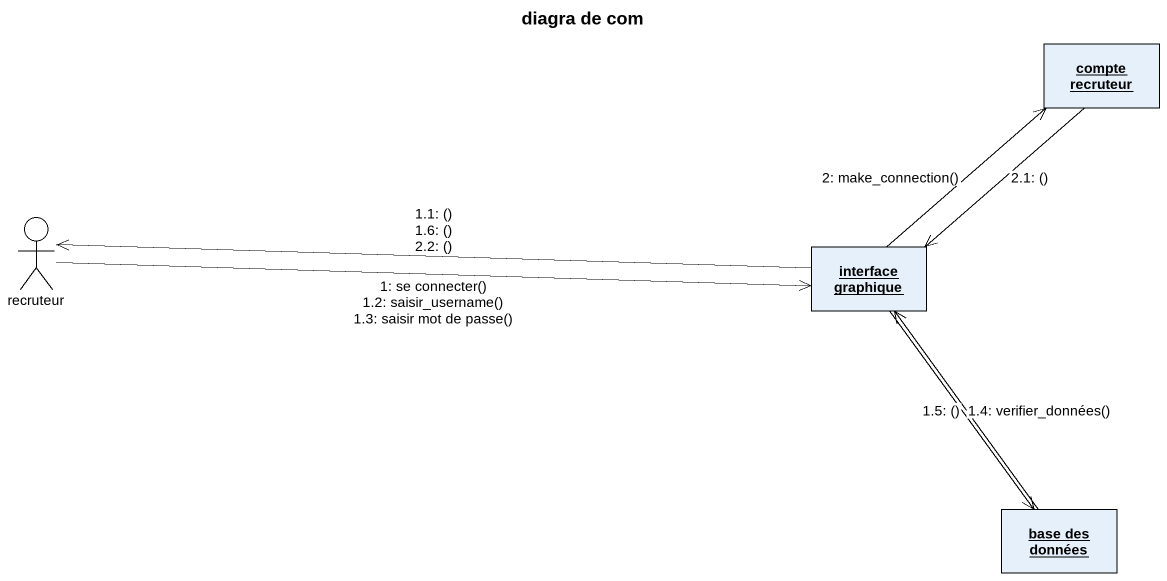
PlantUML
@startuml
title diagra de com
allowmixing
hide circle
hide empty members
object "compte recruteur" as compte_recruteur
actor recruteur
object "interface graphique" as interface_graphique
object "base des données" as base_des_données
recruteur -right-> interface_graphique : 1: se connecter()\n1.2: saisir_username()\n1.3: saisir mot de passe()
interface_graphique -left-> recruteur : 1.1: ()\n1.6: ()\n2.2: ()
interface_graphique --> base_des_données : 1.4: verifier_données()
base_des_données -up-> interface_graphique : 1.5: ()
interface_graphique -up-> compte_recruteur : 2: make_connection()
compte_recruteur --> interface_graphique : 2.1: ()
@enduml
